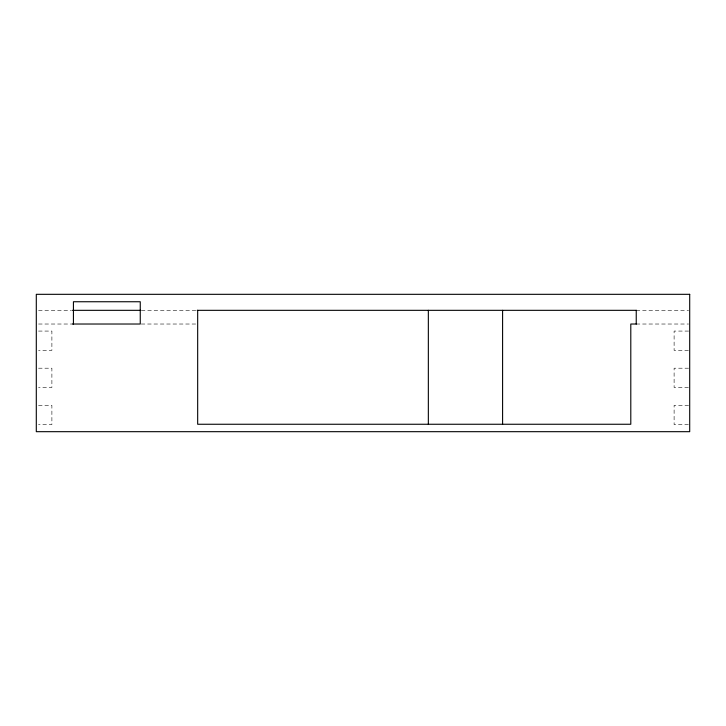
<?xml version="1.0" encoding="UTF-8"?>
<svg xmlns="http://www.w3.org/2000/svg" width="726" height="726" viewBox="0 0 726 726"><rect width="100%" height="100%" fill="white"/><g stroke="black" fill="none" stroke-linecap="round" stroke-linejoin="round"><path stroke-width="0.54" stroke-dasharray="3.63 2.72" d="M38.551 310.329L71.429 310.329M141.379 310.329L196.546 310.329M636.239 310.329L688.584 310.329M38.551 324.023L73.426 324.023M141.252 324.023L196.546 324.023M636.239 324.023L688.584 324.023M38.523 331.074L51.891 331.074L51.891 350.377L38.523 350.377M688.584 331.074L674.109 331.074L674.109 350.377L688.584 350.377M38.523 368.2L51.891 368.2L51.891 387.502L38.523 387.502M688.584 368.2L674.109 368.2L674.109 387.502L688.584 387.502M38.523 405.326L51.891 405.326L51.891 424.628L38.523 424.628M688.584 405.326L674.109 405.326L674.109 424.628L688.584 424.628"/><path stroke-width="1.09" d="M72.555 310.329L140.545 310.329M197.191 310.329L636.403 310.329M72.409 324.023L140.254 324.023L140.254 301.744L73.426 301.744L73.426 324.023M636.457 324.023L630.794 324.023L630.794 424.256L197.672 424.256L197.672 310.329M636.239 310.329L636.239 324.023M502.592 310.329L502.592 424.256M428.34 310.329L428.34 424.256M689.7 294.32L36.3 294.32L36.3 431.68L689.7 431.68L689.7 294.32"/></g></svg>
